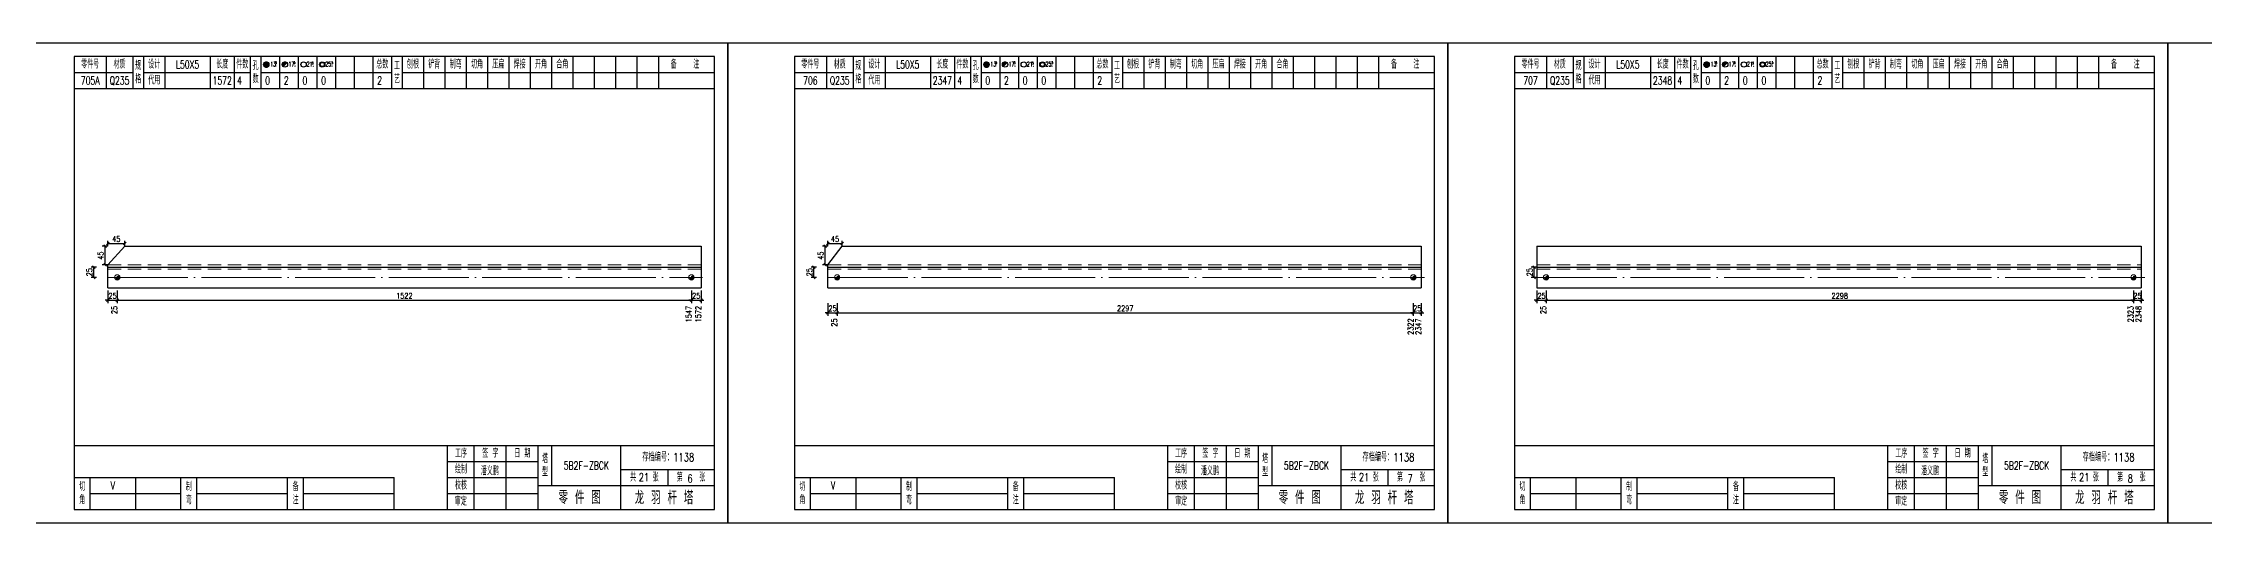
# Model space of a CAD drawing. Header units: millimetres. Extents: x 0 to 30240, y -10896 to -1348.
# Drawn here: x 1363 to 2174, y -5350 to -5170 of the extents above; entities that cross this region are included whole.
import ezdxf
from ezdxf.enums import TextEntityAlignment as Align

# ---------------------------------------------------------------- set-up
doc = ezdxf.new("R2010")
doc.units = ezdxf.units.MM
doc.header["$LTSCALE"] = 20
doc.header["$PDMODE"] = 1
doc.linetypes.add('DASHDOT2X', pattern=[1.75, 1.5, -0.125, 0, -0.125])
doc.linetypes.add('HIDDEN', pattern=[0.375, 0.25, -0.125])
for name, color, linetype, lineweight in [('1', 7, 'Continuous', 25), ('11', 3, 'Continuous', 13), ('2', 1, 'HIDDEN', 13), ('5', 1, 'Continuous', 13), ('7', 2, 'DASHDOT2X', 13)]:
    doc.layers.add(name, color=color, linetype=linetype, lineweight=lineweight)
doc.styles.get("Standard").update_dxf_attribs({"font": 'simplex', "width": 0.7, "bigfont": 'gbhzfs.shx'})
doc.styles.add('SYMBOL_TXT', font='txt.shx', dxfattribs={"width": 0.6})
doc.styles.add('TITLE_TXT', font='simplex.shx', dxfattribs={"width": 0.75, "height": 2.5, "bigfont": 'gbhzfs.shx'})
doc.dimstyles.get("Standard").update_dxf_attribs({"dimtxt": 2.1, "dimasz": 1, "dimexe": 1.05, "dimexo": 0, "dimgap": 0.63, "dimtad": 1, "dimzin": 0, "dimdsep": 46, "dimtxsty": 'standard', "dimblk": 'OBLIQUE', "dimblk1": 'OBLIQUE', "dimblk2": 'OBLIQUE', "dimcen": 0.09, "dimadec": 0, "dimazin": 0, "dimtfac": 1, "dimtdec": 1, "dimtix": 1, "dimtmove": 0, "dimatfit": 3, "dimfxl": 0, "dimtolj": 1, "dimtzin": 0, "dimarcsym": 0})
pattern_1 = [(0, (-3, 0), (0, 0.0125), [])]

# ---------------------------------------------------------------- blocks, each defined once
blk = doc.blocks.new('M12_HOLE')
h = blk.add_hatch()
h.set_pattern_fill('LINE', scale=0.1, style=0)
h.set_pattern_definition(pattern_1)
h.paths.add_polyline_path([(-5, 0, 1), (-1, 0, 1)])
at = {"color": 7}
blk.add_circle((-3, 0), 2, dxfattribs=at)
at = {"color": 7, "attachment_point": 1, "style": 'SYMBOL_TXT'}
for s, insert, char_height, width in [('13\\f??|b0|i0|c0|p54;.', (-0.1, 2.1), 3.5, 5.707), ('5', (3.7, 2.3), 1.8, 2.931)]:
    blk.add_mtext(s, dxfattribs=dict(at, insert=insert, char_height=char_height, width=width))
blk = doc.blocks.new('M16_HOLE')
h = blk.add_hatch()
h.set_pattern_fill('LINE', scale=0.1, style=0)
h.set_pattern_definition(pattern_1)
h.paths.add_polyline_path([(-1.6, 1.4, 0.668179), (-5, 0, 0.198912), (-4.4, -1.4)])
at = {"color": 7}
blk.add_circle((-3, 0), 2, dxfattribs=at)
at = {"color": 7, "attachment_point": 1, "style": 'SYMBOL_TXT'}
for s, insert, char_height, width in [('17.', (-0.4, 2.1), 3.5, 6.316), ('5', (3.6, 2.3), 1.8, 1.822)]:
    blk.add_mtext(s, dxfattribs=dict(at, insert=insert, char_height=char_height, width=width))
blk = doc.blocks.new('M20_HOLE')
at = {"color": 7}
blk.add_circle((-3, 0), 2, dxfattribs=at)
at = {"color": 7, "attachment_point": 1, "style": 'SYMBOL_TXT'}
for s, insert, char_height, width in [('21.', (-0.7, 2), 3.5, 6.074), ('5', (3.3, 2), 1.8, 1.458)]:
    blk.add_mtext(s, dxfattribs=dict(at, insert=insert, char_height=char_height, width=width))
blk = doc.blocks.new('M24_HOLE')
at = {"color": 7}
for radius in [2, 1.5]:
    blk.add_circle((-3, 0), radius, dxfattribs=at)
at = {"color": 7, "attachment_point": 1, "style": 'SYMBOL_TXT'}
for s, insert, char_height, width in [('25.', (-0.7, 2.1), 3.5, 2.429), ('5', (3.9, 2.3), 1.8, 1.944)]:
    blk.add_mtext(s, dxfattribs=dict(at, insert=insert, char_height=char_height, width=width))
blk = doc.blocks.new('JgCard')
for p, q in [((270, 180), (0, 180)), ((0, 180), (0, 0)), ((270, 0), (270, 180)), ((265, 175), (25, 175)), ((25, 175), (25, 5)), ((37, 175), (37, 163)), ((47, 175), (47, 163)), ((51, 175), (51, 163)), ((59, 175), (59, 163)), ((76, 175), (76, 163)), ((85, 175), (85, 163)), ((91, 175), (91, 163)), ((95, 175), (95, 163)), ((102, 175), (102, 163)), ((109, 175), (109, 163)), ((116, 175), (116, 163)), ((123, 175), (123, 163)), ((130, 175), (130, 163)), ((137, 175), (137, 163)), ((144, 175), (144, 163)), ((148, 175), (148, 163)), ((156, 175), (156, 163)), ((164, 175), (164, 163)), ((172, 175), (172, 163)), ((180, 175), (180, 163)), ((188, 175), (188, 163)), ((196, 175), (196, 163)), ((204, 175), (204, 163)), ((212, 175), (212, 163)), ((220, 175), (220, 163)), ((228, 175), (228, 163)), ((236, 175), (236, 163)), ((244, 175), (244, 163)), ((265, 5), (265, 175)), ((25, 169), (47, 169)), ((25, 163), (265, 163)), ((51, 169), (91, 169)), ((95, 169), (144, 169)), ((148, 169), (265, 169)), ((25, 29), (265, 29)), ((165, 5), (165, 29)), ((175, 5), (175, 29)), ((187, 5), (187, 29)), ((199, 5), (199, 29)), ((204, 29), (204, 14)), ((230, 5), (230, 29)), ((25, 17), (145, 17)), ((31, 5), (31, 17)), ((48, 17), (48, 5)), ((65, 5), (65, 17)), ((71, 5), (71, 17)), ((105, 5), (105, 17)), ((111, 5), (111, 17)), ((145, 5), (145, 17)), ((165, 23), (199, 23)), ((165, 17), (199, 17)), ((230, 20), (265, 20)), ((247.5, 20), (247.5, 14)), ((31, 11), (65, 11)), ((71, 11), (105, 11)), ((111, 11), (145, 11)), ((165, 11), (199, 11)), ((199, 14), (265, 14)), ((0, 0), (270, 0)), ((25, 5), (265, 5))]:
    blk.add_line(p, q)
blk.add_lwpolyline([(96.03, 171.99, -1), (98.03, 171.99, -1)], format="xyb", close=True)
blk.add_point((145, 96))
at = {"xscale": 0.5, "yscale": 0.5, "zscale": 0.5}
for name, p in [('M12_HOLE', (98.53, 171.99)), ('M16_HOLE', (105.5, 172)), ('M20_HOLE', (112.5, 172)), ('M24_HOLE', (119.5, 172))]:
    blk.add_blockref(name, p, dxfattribs=at)
at = {"style": 'TITLE_TXT', "width": 0.75}
for s, height, p in [('存档编号：1138', 3.076, (238.02, 23.07)), ('潘义鹏', 3, (177.45, 17.91)), ('龙 羽 杆 塔', 5, (235.17, 6.97))]:
    blk.add_text(s, height=height, dxfattribs=at).set_placement(p)
at = {"attachment_point": 5, "style": 'TITLE_TXT'}
for s, insert, char_height, width in [('零件号', (31, 172), 3, 15), ('材质', (42, 172), 3, 8), ('规格', (49, 169), 3, 4), ('设计', (55, 172), 3, 8), ('长度', (80.5, 172), 3, 8), ('件数', (88, 172), 3, 6), ('孔数', (93, 169), 3, 4), ('总数', (140.5, 172), 3, 7), ('工\\P艺', (146, 169), 3, 4), ('刨根', (152, 172), 3, 8), ('铲背', (160, 172), 3, 8), ('制弯', (168, 172), 3, 8), ('切角', (176, 172), 3, 8), ('压扁', (184, 172), 3, 8), ('焊接', (192, 172), 3, 8), ('开角', (200, 172), 3, 8), ('合角', (208, 172), 3, 8), ('备    注', (254, 172), 3, 22), ('代用', (55, 166), 3, 8), ('工序', (170, 26), 3, 10), ('签 字', (181, 26), 3, 12), ('日 期', (193, 26), 3, 12), ('塔\\P型', (201.5, 21.5), 3, 5), ('绘制', (170, 20), 3, 10), ('共    张', (238.75, 17), 3, 17.5), ('第    张', (256.25, 17), 3, 17.5), ('切\\P角', (28, 11), 3, 6), ('制\\P弯', (68, 11), 3, 6), ('备\\P注', (108, 11), 3, 6), ('校核', (170, 14), 3, 10), ('审定', (170, 8), 3, 10), ('零 件 图', (214.5, 9.5), 5, 31)]:
    blk.add_mtext(s, dxfattribs=dict(at, insert=insert, char_height=char_height, width=width))
blk = doc.blocks.new('M16')
for p, q in [((-0.71, -0.71), (0.71, 0.71)), ((-0.4, 0), (0.4, 0)), ((0, 0.4), (0, -0.4))]:
    blk.add_line(p, q)
blk.add_circle((0, 0), 1)
for radius in [0.8, 0.6, 0.4, 0.2]:
    blk.add_arc((0, 0), radius, 225, 45)
blk = doc.blocks.new('_Oblique')
at = {"color": 0, "linetype": 'ByBlock', "lineweight": -2}
blk.add_line((-0.5, -0.5), (0.5, 0.5), dxfattribs=at)
blk = doc.blocks.new('*D3209')
at = {"layer": '11', "color": 0, "lineweight": -2}
for p, q in [((1387.6, -5266.29), (1386.6, -5266.29)), ((1387.6, -5262.62), (1387.6, -5267.34)), ((1387.6, -5266.29), (1391.14, -5266.29)), ((1391.14, -5262.62), (1391.14, -5267.34)), ((1391.14, -5266.29), (1392.14, -5266.29))]:
    blk.add_line(p, q, dxfattribs=at)
at = {"layer": 'Defpoints', "color": 0}
for p in [(1387.6, -5262.62), (1391.14, -5262.62), (1391.14, -5266.29)]:
    blk.add_point(p, dxfattribs=at)
at = {"layer": '11', "color": 0, "lineweight": -2}
blk.add_blockref('_Oblique', (1387.6, -5266.29), dxfattribs=at)
at = {"layer": '11', "color": 0, "lineweight": -2, "rotation": 180}
blk.add_blockref('_Oblique', (1391.14, -5266.29), dxfattribs=at)
at = {"layer": '11', "color": 0, "insert": (1389.37, -5264.61), "char_height": 2.1, "attachment_point": 5}
blk.add_mtext('\\A1;25', dxfattribs=at)
blk = doc.blocks.new('*D3211')
at = {"layer": '11', "color": 0, "lineweight": -2}
for p, q in [((1606.4, -5266.29), (1605.4, -5266.29)), ((1606.4, -5262.62), (1606.4, -5267.34)), ((1606.4, -5266.29), (1610, -5266.29)), ((1610, -5262.62), (1610, -5267.34)), ((1610, -5266.29), (1611, -5266.29))]:
    blk.add_line(p, q, dxfattribs=at)
at = {"layer": 'Defpoints', "color": 0}
for p in [(1606.4, -5262.62), (1610, -5262.62), (1610, -5266.29)]:
    blk.add_point(p, dxfattribs=at)
at = {"layer": '11', "color": 0, "lineweight": -2}
blk.add_blockref('_Oblique', (1606.4, -5266.29), dxfattribs=at)
at = {"layer": '11', "color": 0, "lineweight": -2, "rotation": 180}
blk.add_blockref('_Oblique', (1610, -5266.29), dxfattribs=at)
at = {"layer": '11', "color": 0, "insert": (1608.2, -5264.61), "char_height": 2.1, "attachment_point": 5}
blk.add_mtext('\\A1;25', dxfattribs=at)
blk = doc.blocks.new('*D3215')
at = {"layer": '11', "color": 0, "lineweight": -2}
for p, q in [((1657.6, -5267.34), (1657.6, -5272.07)), ((1661.04, -5267.34), (1661.04, -5272.07)), ((1657.6, -5271.02), (1656.6, -5271.02)), ((1657.6, -5271.02), (1661.04, -5271.02)), ((1661.04, -5271.02), (1662.04, -5271.02))]:
    blk.add_line(p, q, dxfattribs=at)
at = {"layer": 'Defpoints', "color": 0}
for p in [(1657.6, -5267.34), (1661.04, -5267.34), (1661.04, -5271.02)]:
    blk.add_point(p, dxfattribs=at)
at = {"layer": '11', "color": 0, "lineweight": -2}
blk.add_blockref('_Oblique', (1657.6, -5271.02), dxfattribs=at)
at = {"layer": '11', "color": 0, "lineweight": -2, "rotation": 180}
blk.add_blockref('_Oblique', (1661.04, -5271.02), dxfattribs=at)
at = {"layer": '11', "color": 0, "insert": (1659.32, -5269.34), "char_height": 2.1, "attachment_point": 5}
blk.add_mtext('\\A1;25', dxfattribs=at)
blk = doc.blocks.new('*D3217')
at = {"layer": '11', "color": 0, "lineweight": -2}
for p, q in [((1877.06, -5267.34), (1877.06, -5272.07)), ((1880, -5267.34), (1880, -5272.07)), ((1877.06, -5271.02), (1876.06, -5271.02)), ((1877.06, -5271.02), (1880, -5271.02)), ((1880, -5271.02), (1881, -5271.02))]:
    blk.add_line(p, q, dxfattribs=at)
at = {"layer": 'Defpoints', "color": 0}
for p in [(1877.06, -5267.34), (1880, -5267.34), (1880, -5271.02)]:
    blk.add_point(p, dxfattribs=at)
at = {"layer": '11', "color": 0, "lineweight": -2}
blk.add_blockref('_Oblique', (1877.06, -5271.02), dxfattribs=at)
at = {"layer": '11', "color": 0, "lineweight": -2, "rotation": 180}
blk.add_blockref('_Oblique', (1880, -5271.02), dxfattribs=at)
at = {"layer": '11', "color": 0, "insert": (1878.53, -5269.34), "char_height": 2.1, "attachment_point": 5}
blk.add_mtext('\\A1;25', dxfattribs=at)
blk = doc.blocks.new('*D3221')
at = {"layer": '11', "color": 0, "lineweight": -2}
for p, q in [((1923.4, -5266.29), (1922.4, -5266.29)), ((1923.4, -5262.62), (1923.4, -5267.34)), ((1923.4, -5266.29), (1926.84, -5266.29)), ((1926.84, -5262.62), (1926.84, -5267.34)), ((1926.84, -5266.29), (1927.84, -5266.29))]:
    blk.add_line(p, q, dxfattribs=at)
at = {"layer": 'Defpoints', "color": 0}
for p in [(1923.4, -5262.62), (1926.84, -5262.62), (1926.84, -5266.29)]:
    blk.add_point(p, dxfattribs=at)
at = {"layer": '11', "color": 0, "lineweight": -2}
blk.add_blockref('_Oblique', (1923.4, -5266.29), dxfattribs=at)
at = {"layer": '11', "color": 0, "lineweight": -2, "rotation": 180}
blk.add_blockref('_Oblique', (1926.84, -5266.29), dxfattribs=at)
at = {"layer": '11', "color": 0, "insert": (1925.12, -5264.61), "char_height": 2.1, "attachment_point": 5}
blk.add_mtext('\\A1;25', dxfattribs=at)
blk = doc.blocks.new('*D3223')
at = {"layer": '11', "color": 0, "lineweight": -2}
for p, q in [((2147.06, -5266.29), (2146.06, -5266.29)), ((2147.06, -5262.62), (2147.06, -5267.34)), ((2147.06, -5266.29), (2150, -5266.29)), ((2150, -5262.62), (2150, -5267.34)), ((2150, -5266.29), (2151, -5266.29))]:
    blk.add_line(p, q, dxfattribs=at)
at = {"layer": 'Defpoints', "color": 0}
for p in [(2147.06, -5262.62), (2150, -5262.62), (2150, -5266.29)]:
    blk.add_point(p, dxfattribs=at)
at = {"layer": '11', "color": 0, "lineweight": -2}
blk.add_blockref('_Oblique', (2147.06, -5266.29), dxfattribs=at)
at = {"layer": '11', "color": 0, "lineweight": -2, "rotation": 180}
blk.add_blockref('_Oblique', (2150, -5266.29), dxfattribs=at)
at = {"layer": '11', "color": 0, "insert": (2148.53, -5264.61), "char_height": 2.1, "attachment_point": 5}
blk.add_mtext('\\A1;25', dxfattribs=at)

msp = doc.modelspace()

# ---------------------------------------------------------------- linework, layer by layer
at = {"layer": '1'}
for p, q in [((1387.6, -5253.02), (1393.965, -5246.027)), ((1393.965, -5246.027), (1610, -5246.027)), ((1610, -5246.027), (1610, -5261.567)), ((1657.6, -5253.02), (1662.921, -5246.027)), ((1662.921, -5246.027), (1880, -5246.027)), ((1880, -5246.027), (1880, -5261.567)), ((1923.4, -5246.027), (1923.4, -5261.567)), ((1923.4, -5246.027), (2150, -5246.027)), ((2150, -5246.027), (2150, -5261.567)), ((1387.6, -5253.797), (1387.6, -5253.02)), ((1387.6, -5261.567), (1387.6, -5253.797)), ((1387.6, -5253.797), (1610, -5253.797)), ((1657.6, -5253.797), (1657.6, -5253.02)), ((1657.6, -5261.567), (1657.6, -5253.797)), ((1657.6, -5253.797), (1880, -5253.797)), ((1923.4, -5253.797), (2150, -5253.797)), ((1387.6, -5261.567), (1610, -5261.567)), ((1657.6, -5261.567), (1880, -5261.567)), ((1923.4, -5261.567), (2150, -5261.567))]:
    msp.add_line(p, q, dxfattribs=at)
at = {"layer": '2'}
for p, q in [((1387.6, -5253.02), (1610, -5253.02)), ((1387.6, -5254.574), (1610, -5254.574)), ((1657.6, -5253.02), (1880, -5253.02)), ((1657.6, -5254.574), (1880, -5254.574)), ((1923.4, -5253.02), (2150, -5253.02)), ((1923.4, -5254.574), (2150, -5254.574))]:
    msp.add_line(p, q, dxfattribs=at)
at = {"layer": '7'}
for p, q in [((1387.6, -5257.682), (1610.598, -5257.682)), ((1657.6, -5257.682), (1881.26, -5257.682)), ((1923.4, -5257.682), (2151.26, -5257.682))]:
    msp.add_line(p, q, dxfattribs=at)

# ---------------------------------------------------------------- block references
at = {"layer": '1'}
for p in [(1350, -5349.797), (1620, -5349.797), (1890, -5349.797), (2160, -5349.797)]:
    msp.add_blockref('JgCard', p, dxfattribs=at)
at = {"layer": '5'}
for p in [(1391.136, -5257.682), (1606.398, -5257.682), (1661.04, -5257.682), (1877.06, -5257.682), (1926.84, -5257.682), (2147.06, -5257.682)]:
    msp.add_blockref('M16', p, dxfattribs=at)

# ---------------------------------------------------------------- texts
at = {"style": 'TITLE_TXT', "width": 0.75}
for s, p in [('21', (1586.659, -5334.189)), ('6', (1604.916, -5334.688)), ('21', (1856.659, -5334.189)), ('7', (1874.916, -5334.688)), ('21', (2126.659, -5334.189)), ('8', (2144.916, -5334.688))]:
    msp.add_text(s, height=3, dxfattribs=at).set_placement(p)
at = {"layer": '1', "width": 0.7}
for s, p in [('L50X5', (1417.5, -5177.797)), ('L50X5', (1687.5, -5177.797)), ('L50X5', (1957.5, -5177.797)), ('705A', (1381, -5183.797)), ('Q235', (1392, -5183.797)), ('1572', (1430.5, -5183.797)), ('4', (1437, -5183.797)), ('0', (1447.5, -5183.797)), ('2', (1454.5, -5183.797)), ('0', (1461.5, -5183.797)), ('0', (1468.5, -5183.797)), ('2', (1489.5, -5183.797)), ('706', (1651, -5183.797)), ('Q235', (1662, -5183.797)), ('2347', (1700.5, -5183.797)), ('4', (1707, -5183.797)), ('0', (1717.5, -5183.797)), ('2', (1724.5, -5183.797)), ('0', (1731.5, -5183.797)), ('0', (1738.5, -5183.797)), ('2', (1759.5, -5183.797)), ('707', (1921, -5183.797)), ('Q235', (1932, -5183.797)), ('2348', (1970.5, -5183.797)), ('4', (1977, -5183.797)), ('0', (1987.5, -5183.797)), ('2', (1994.5, -5183.797)), ('0', (2001.5, -5183.797)), ('0', (2008.5, -5183.797)), ('2', (2029.5, -5183.797)), ('V', (1389.5, -5335.797)), ('V', (1659.5, -5335.797))]:
    msp.add_text(s, height=3, dxfattribs=at).set_placement(p, align=Align.MIDDLE_CENTER)
for s, p in [('25', (1391.115, -5268.392)), ('1547', (1606.464, -5268.392)), ('1572', (1610, -5268.392)), ('25', (1661.026, -5273.117)), ('2322', (1877.11, -5273.117)), ('2347', (1880, -5273.117)), ('25', (1926.826, -5268.392)), ('2323', (2147.013, -5268.392)), ('2348', (2150, -5268.392))]:
    msp.add_text(s, height=2.1, rotation=90, dxfattribs=at).set_placement(p, align=Align.RIGHT)
at = {"layer": '1', "char_height": 3, "width": 26, "attachment_point": 5}
for insert in [(1567, -5328.297), (1837, -5328.297), (2107, -5328.297)]:
    msp.add_mtext('5B2F-ZBCK', dxfattribs=dict(at, insert=insert))

# ---------------------------------------------------------------- dimensions: what is measured, and where the dimension line sits
at = {"layer": '1'}
for base, p1, p2 in [((1382.35, -5253.797), (1383.35, -5257.682), (1383.35, -5253.797)), ((1652.35, -5253.797), (1653.35, -5257.682), (1653.35, -5253.797)), ((1922.35, -5253.797), (1923.35, -5257.682), (1923.35, -5253.797))]:
    msp.add_linear_dim(base=base, p1=p1, p2=p2, angle=90, text='25', dimstyle='standard', dxfattribs=at).render()
at = {"layer": '11'}
for base, p1, p2, text in [((1393.965, -5244.977), (1387.6, -5246.027), (1393.965, -5246.027), '45'), ((1662.921, -5244.977), (1657.6, -5246.027), (1662.921, -5246.027), '45'), ((1606.398, -5266.292), (1391.136, -5262.617), (1606.398, -5262.617), '1522'), ((1877.06, -5271.017), (1661.04, -5267.342), (1877.06, -5267.342), '2297'), ((2147.06, -5266.292), (1926.84, -5262.617), (2147.06, -5262.617), '2298')]:
    msp.add_linear_dim(base=base, p1=p1, p2=p2, text=text, dimstyle='standard', dxfattribs=at).render()
for base, p1, p2 in [((1386.55, -5246.027), (1387.6, -5253.02), (1387.6, -5246.027)), ((1656.55, -5246.027), (1657.6, -5253.02), (1657.6, -5246.027))]:
    msp.add_linear_dim(base=base, p1=p1, p2=p2, angle=90, text='45', dimstyle='standard', dxfattribs=at).render()
for base, p1, p2, picture, middle in [((1391.136, -5266.292), (1387.6, -5262.617), (1391.136, -5262.617), '*D3209', (1389.368, -5264.612)), ((1610, -5266.292), (1606.398, -5262.617), (1610, -5262.617), '*D3211', (1608.199, -5264.612)), ((1661.04, -5271.017), (1657.6, -5267.342), (1661.04, -5267.342), '*D3215', (1659.32, -5269.337)), ((1880, -5271.017), (1877.06, -5267.342), (1880, -5267.342), '*D3217', (1878.53, -5269.337)), ((1926.84, -5266.292), (1923.4, -5262.617), (1926.84, -5262.617), '*D3221', (1925.12, -5264.612)), ((2150, -5266.292), (2147.06, -5262.617), (2150, -5262.617), '*D3223', (2148.53, -5264.612))]:
    dim = msp.add_linear_dim(base=base, p1=p1, p2=p2, text='25', dimstyle='standard', dxfattribs=at)
    dim.commit()
    dim.dimension.update_dxf_attribs({"geometry": picture, "text_midpoint": middle})

doc.saveas('drawing.dxf')
